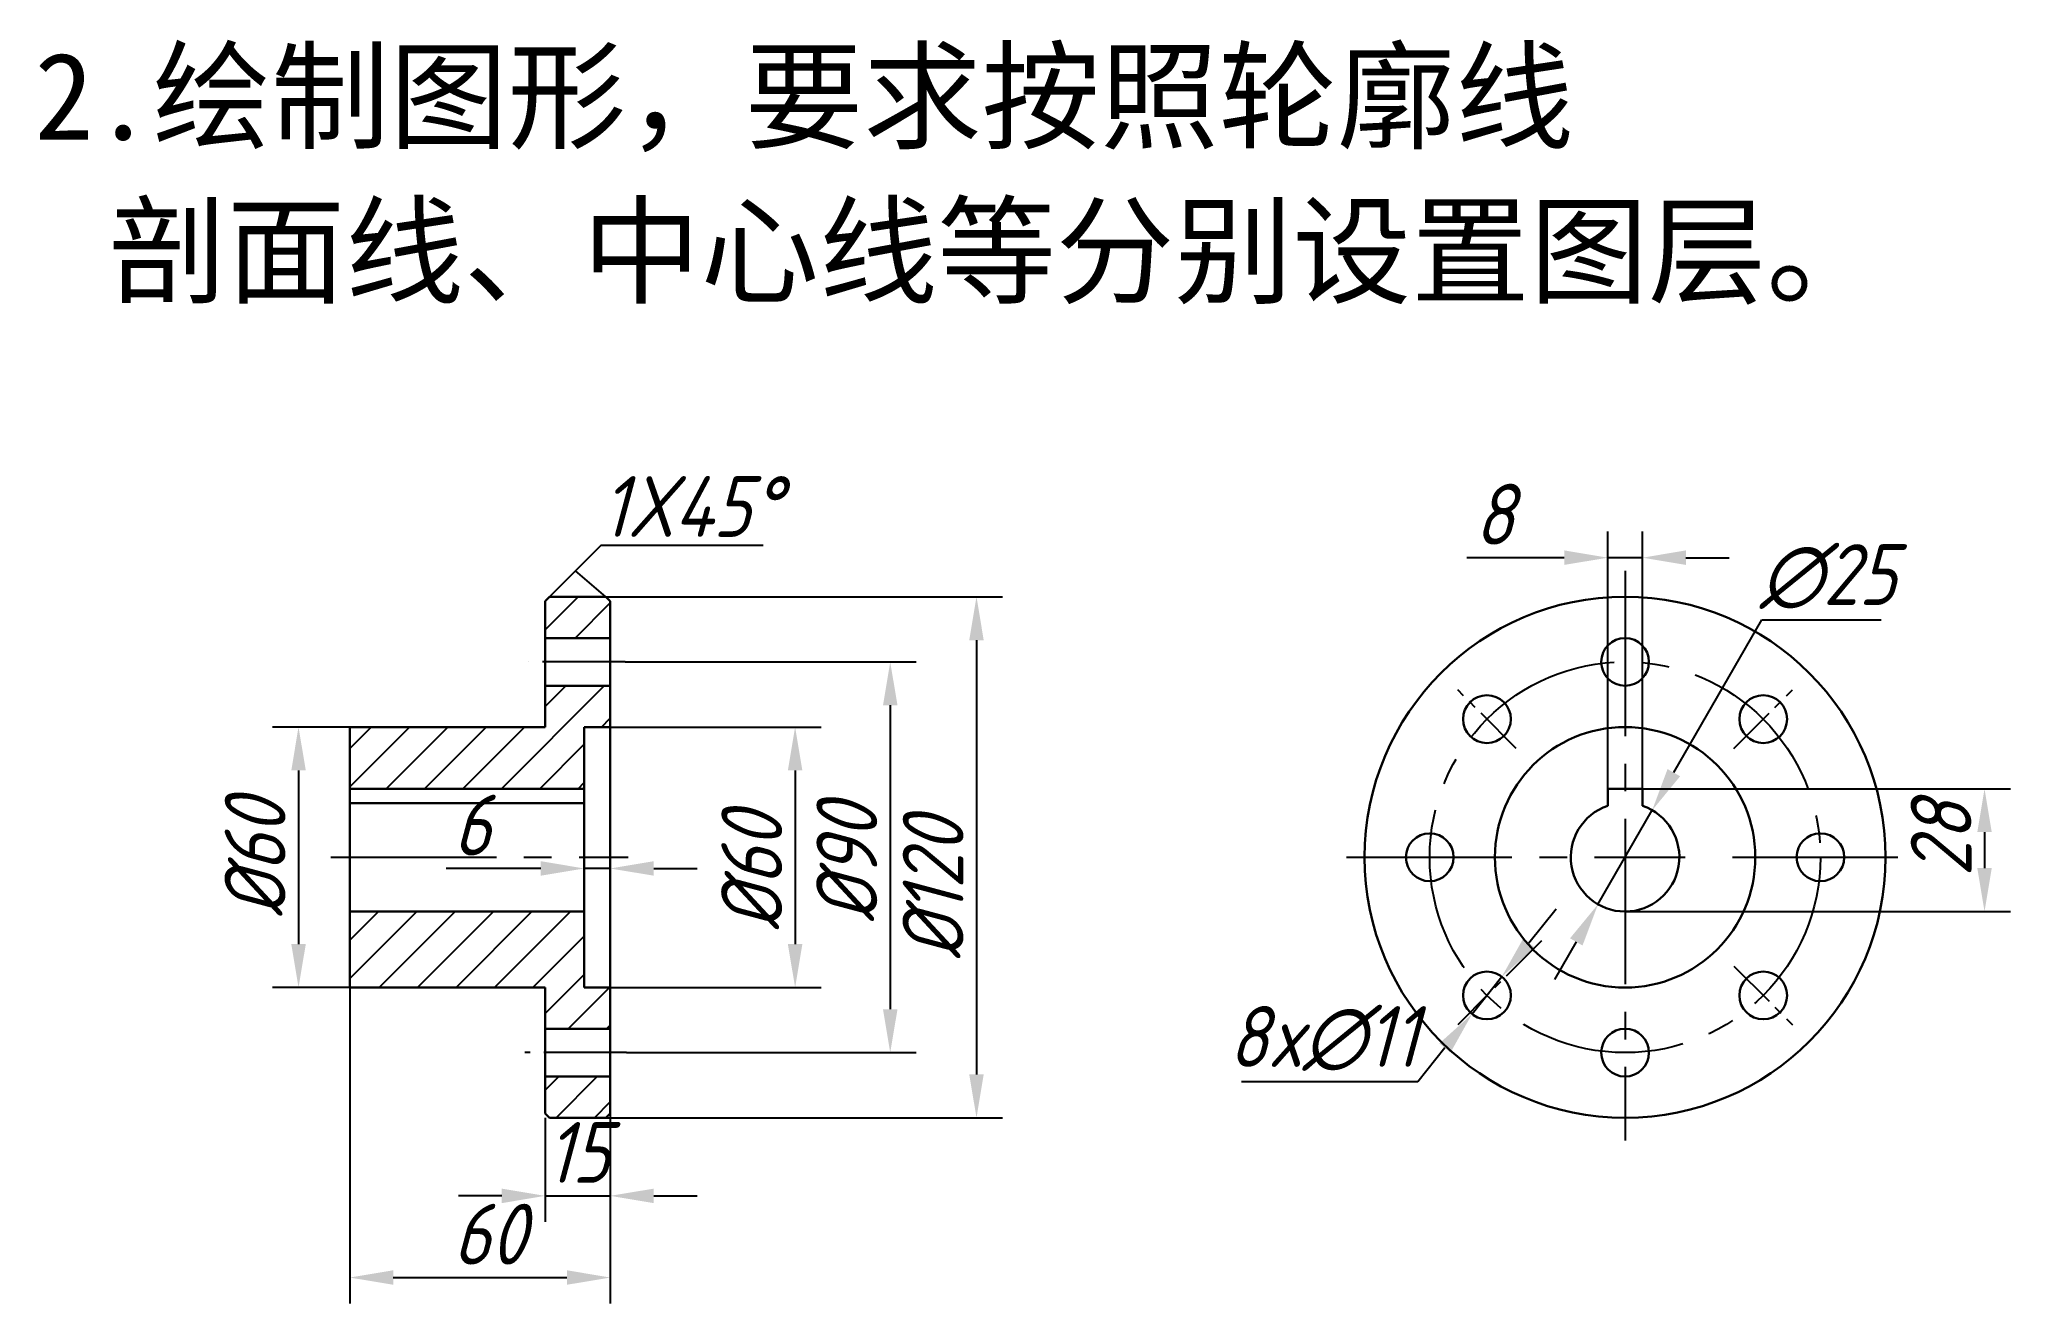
# Model space of a CAD drawing. Header units: millimetres. Extents: x 230 to 457, y 157 to 303.
import ezdxf

# ---------------------------------------------------------------- set-up
doc = ezdxf.new("R2010")
doc.units = ezdxf.units.MM
doc.linetypes.add('CENTER2', pattern=[28.575, 19.05, -3.175, 3.175, -3.175])
for name, color, linetype in [('center', 1, 'CENTER2'), ('dim', 5, 'Continuous'), ('hatch', 5, 'Continuous')]:
    doc.layers.add(name, color=color, linetype=linetype)
doc.layers.add('part', color=7, linetype='Continuous', lineweight=30)
doc.styles.add('gb', font='gbeitc.shx', dxfattribs={"bigfont": 'gbcbig.shx'})
doc.styles.add('宋体', font='SimSun.ttf')
doc.dimstyles.new('习题', dxfattribs={"dimtxt": 7, "dimasz": 5, "dimexe": 3, "dimexo": 0, "dimgap": 1.5, "dimtad": 1, "dimdec": 0, "dimlfac": 2, "dimdsep": 46, "dimtxsty": 'gb', "dimcen": 2.5, "dimadec": 0, "dimazin": 0, "dimtfac": 1, "dimtdec": 0, "dimtmove": 0, "dimatfit": 3, "dimfxl": 0, "dimarcsym": 0})
doc.dimstyles.new('习题$3', dxfattribs={"dimtxt": 7, "dimasz": 5, "dimexe": 3, "dimexo": 0, "dimgap": 1.5, "dimtad": 1, "dimtih": 1, "dimtoh": 1, "dimdec": 0, "dimlfac": 2, "dimdsep": 46, "dimtxsty": 'gb', "dimcen": 2.5, "dimadec": 0, "dimazin": 0, "dimtfac": 1, "dimtdec": 0, "dimtmove": 0, "dimatfit": 2, "dimfxl": 0, "dimarcsym": 0})

# ---------------------------------------------------------------- blocks, each defined once
blk = doc.blocks.new('*D1')
at = {"layer": 'Defpoints', "color": 0}
for p in [(297.51, 231.1), (297.66, 186.1), (328.03, 186.1)]:
    blk.add_point(p, dxfattribs=at)
at = {"layer": 'dim', "color": 0, "lineweight": -2}
for p, q in [((297.51, 231.1), (331.03, 231.1)), ((328.03, 226.1), (328.03, 191.1)), ((297.66, 186.1), (331.03, 186.1))]:
    blk.add_line(p, q, dxfattribs=at)
at = {"layer": 'dim', "color": 0}
for points in [[(327.2, 226.1), (328.87, 226.1), (328.03, 231.1)], [(327.2, 191.1), (328.87, 191.1), (328.03, 186.1)]]:
    blk.add_solid(points, dxfattribs=at)
at = {"layer": 'dim', "color": 0, "insert": (323.03, 207.93), "char_height": 7, "attachment_point": 5, "rotation": 90, "style": 'gb'}
blk.add_mtext('%%c90', dxfattribs=at)
blk = doc.blocks.new('*D2')
at = {"layer": 'Defpoints', "color": 0}
for p in [(295.29, 238.6), (295.29, 178.6), (337.97, 178.6)]:
    blk.add_point(p, dxfattribs=at)
at = {"layer": 'dim', "color": 0, "lineweight": -2}
for p, q in [((295.29, 238.6), (340.97, 238.6)), ((337.97, 233.6), (337.97, 183.6)), ((295.29, 178.6), (340.97, 178.6))]:
    blk.add_line(p, q, dxfattribs=at)
at = {"layer": 'dim', "color": 0}
for points in [[(337.13, 233.6), (338.8, 233.6), (337.97, 238.6)], [(337.13, 183.6), (338.8, 183.6), (337.97, 178.6)]]:
    blk.add_solid(points, dxfattribs=at)
at = {"layer": 'dim', "color": 0, "insert": (332.97, 204.98), "char_height": 7, "attachment_point": 5, "rotation": 90, "style": 'gb'}
blk.add_mtext('%%c120', dxfattribs=at)
blk = doc.blocks.new('*D3')
at = {"layer": 'Defpoints', "color": 0}
for p in [(295.79, 207.31), (292.79, 193.6), (295.79, 193.6)]:
    blk.add_point(p, dxfattribs=at)
at = {"layer": 'dim', "color": 0, "lineweight": -2}
for p, q in [((292.79, 193.6), (292.79, 210.31)), ((295.79, 193.6), (295.79, 210.31)), ((287.79, 207.31), (276.88, 207.31)), ((295.79, 207.31), (292.79, 207.31)), ((300.79, 207.31), (305.79, 207.31))]:
    blk.add_line(p, q, dxfattribs=at)
at = {"layer": 'dim', "color": 0}
for points in [[(287.79, 208.15), (287.79, 206.48), (292.79, 207.31)], [(300.79, 208.15), (300.79, 206.48), (295.79, 207.31)]]:
    blk.add_solid(points, dxfattribs=at)
at = {"layer": 'dim', "color": 0, "insert": (279.83, 212.31), "char_height": 7, "attachment_point": 5, "style": 'gb'}
blk.add_mtext('6', dxfattribs=at)
blk = doc.blocks.new('*D4')
at = {"layer": 'Defpoints', "color": 0}
for p in [(265.79, 193.6), (295.79, 179.1), (295.79, 160.2)]:
    blk.add_point(p, dxfattribs=at)
at = {"layer": 'dim', "color": 0, "lineweight": -2}
for p, q in [((265.79, 193.6), (265.79, 157.2)), ((295.79, 179.1), (295.79, 157.2)), ((270.79, 160.2), (290.79, 160.2))]:
    blk.add_line(p, q, dxfattribs=at)
at = {"layer": 'dim', "color": 0}
for points in [[(270.79, 161.04), (270.79, 159.37), (265.79, 160.2)], [(290.79, 161.04), (290.79, 159.37), (295.79, 160.2)]]:
    blk.add_solid(points, dxfattribs=at)
at = {"layer": 'dim', "color": 0, "insert": (281.83, 165.2), "char_height": 7, "attachment_point": 5, "style": 'gb'}
blk.add_mtext('60', dxfattribs=at)
blk = doc.blocks.new('*D5')
at = {"layer": 'Defpoints', "color": 0}
for p in [(288.29, 178.6), (295.79, 177.95), (295.79, 169.61)]:
    blk.add_point(p, dxfattribs=at)
at = {"layer": 'dim', "color": 0, "lineweight": -2}
for p, q in [((288.29, 178.6), (288.29, 166.61)), ((295.79, 177.95), (295.79, 166.61)), ((283.29, 169.61), (278.29, 169.61)), ((288.29, 169.61), (295.79, 169.61)), ((300.79, 169.61), (305.79, 169.61))]:
    blk.add_line(p, q, dxfattribs=at)
at = {"layer": 'dim', "color": 0}
for points in [[(283.29, 170.44), (283.29, 168.77), (288.29, 169.61)], [(300.79, 170.44), (300.79, 168.77), (295.79, 169.61)]]:
    blk.add_solid(points, dxfattribs=at)
at = {"layer": 'dim', "color": 0, "insert": (292.04, 174.61), "char_height": 7, "attachment_point": 5, "style": 'gb'}
blk.add_mtext('15', dxfattribs=at)
blk = doc.blocks.new('*D6')
at = {"layer": 'Defpoints', "color": 0}
for p in [(265.79, 223.6), (259.88, 193.6), (265.79, 193.6)]:
    blk.add_point(p, dxfattribs=at)
at = {"layer": 'dim', "color": 0, "lineweight": -2}
for p, q in [((265.79, 223.6), (256.88, 223.6)), ((259.88, 218.6), (259.88, 198.6)), ((265.79, 193.6), (256.88, 193.6))]:
    blk.add_line(p, q, dxfattribs=at)
at = {"layer": 'dim', "color": 0}
for points in [[(259.05, 218.6), (260.72, 218.6), (259.88, 223.6)], [(259.05, 198.6), (260.72, 198.6), (259.88, 193.6)]]:
    blk.add_solid(points, dxfattribs=at)
at = {"layer": 'dim', "color": 0, "insert": (254.88, 208.5), "char_height": 7, "attachment_point": 5, "rotation": 90, "style": 'gb'}
blk.add_mtext('%%c60', dxfattribs=at)
blk = doc.blocks.new('*D7')
at = {"layer": 'Defpoints', "color": 0}
for p in [(414.67, 216.5), (412.67, 202.35), (454.07, 202.35)]:
    blk.add_point(p, dxfattribs=at)
at = {"layer": 'dim', "color": 0, "lineweight": -2}
for p, q in [((414.67, 216.5), (457.07, 216.5)), ((454.07, 211.5), (454.07, 207.35)), ((412.67, 202.35), (457.07, 202.35))]:
    blk.add_line(p, q, dxfattribs=at)
at = {"layer": 'dim', "color": 0}
for points in [[(453.24, 211.5), (454.9, 211.5), (454.07, 216.5)], [(453.24, 207.35), (454.9, 207.35), (454.07, 202.35)]]:
    blk.add_solid(points, dxfattribs=at)
at = {"layer": 'dim', "color": 0, "insert": (449.07, 210.67), "char_height": 7, "attachment_point": 5, "rotation": 90, "style": 'gb'}
blk.add_mtext('28', dxfattribs=at)
blk = doc.blocks.new('*D8')
at = {"layer": 'Defpoints', "color": 0}
for p in [(414.67, 243.1), (410.67, 216.5), (414.67, 216.5)]:
    blk.add_point(p, dxfattribs=at)
at = {"layer": 'dim', "color": 0, "lineweight": -2}
for p, q in [((410.67, 216.5), (410.67, 246.1)), ((414.67, 216.5), (414.67, 246.1)), ((405.67, 243.1), (394.46, 243.1)), ((414.67, 243.1), (410.67, 243.1)), ((419.67, 243.1), (424.67, 243.1))]:
    blk.add_line(p, q, dxfattribs=at)
at = {"layer": 'dim', "color": 0}
for points in [[(405.67, 243.94), (405.67, 242.27), (410.67, 243.1)], [(419.67, 243.94), (419.67, 242.27), (414.67, 243.1)]]:
    blk.add_solid(points, dxfattribs=at)
at = {"layer": 'dim', "color": 0, "insert": (397.56, 248.1), "char_height": 7, "attachment_point": 5, "style": 'gb'}
blk.add_mtext('8', dxfattribs=at)
blk = doc.blocks.new('*D9')
at = {"layer": 'Defpoints', "color": 0}
for p in [(415.79, 214.01), (409.55, 203.18)]:
    blk.add_point(p, dxfattribs=at)
at = {"layer": 'dim', "color": 0, "lineweight": -2}
for p, q in [((418.29, 218.35), (428.42, 235.93)), ((428.42, 235.93), (442.17, 235.93)), ((409.55, 203.18), (415.79, 214.01)), ((407.05, 198.85), (404.55, 194.52))]:
    blk.add_line(p, q, dxfattribs=at)
at = {"layer": 'dim', "color": 0}
for points in [[(417.56, 218.76), (419.01, 217.93), (415.79, 214.01)], [(406.33, 199.27), (407.77, 198.44), (409.55, 203.18)]]:
    blk.add_solid(points, dxfattribs=at)
at = {"layer": 'dim', "color": 0, "insert": (436.05, 240.93), "char_height": 7, "attachment_point": 5, "style": 'gb'}
blk.add_mtext('∅25', dxfattribs=at)
blk = doc.blocks.new('*D10')
at = {"layer": 'Defpoints', "color": 0}
for p in [(398.47, 194.84), (395.04, 190.54)]:
    blk.add_point(p, dxfattribs=at)
at = {"layer": 'dim', "color": 0, "lineweight": -2}
for p, q in [((401.6, 198.74), (404.72, 202.65)), ((398.47, 194.84), (395.04, 190.54)), ((391.92, 186.64), (388.79, 182.73)), ((388.79, 182.73), (368.48, 182.73))]:
    blk.add_line(p, q, dxfattribs=at)
at = {"layer": 'dim', "color": 0}
for points in [[(400.95, 199.26), (402.25, 198.22), (398.47, 194.84)], [(391.27, 187.16), (392.57, 186.12), (395.04, 190.54)]]:
    blk.add_solid(points, dxfattribs=at)
at = {"layer": 'dim', "color": 0, "insert": (377.89, 187.73), "char_height": 7, "attachment_point": 5, "style": 'gb'}
blk.add_mtext('8x∅11', dxfattribs=at)
blk = doc.blocks.new('*D11')
at = {"layer": 'Defpoints', "color": 0}
for p in [(295.79, 223.6), (295.79, 193.6), (317.08, 193.6)]:
    blk.add_point(p, dxfattribs=at)
at = {"layer": 'dim', "color": 0, "lineweight": -2}
for p, q in [((295.79, 223.6), (320.08, 223.6)), ((317.08, 218.6), (317.08, 198.6)), ((295.79, 193.6), (320.08, 193.6))]:
    blk.add_line(p, q, dxfattribs=at)
at = {"layer": 'dim', "color": 0}
for points in [[(316.24, 218.6), (317.91, 218.6), (317.08, 223.6)], [(316.24, 198.6), (317.91, 198.6), (317.08, 193.6)]]:
    blk.add_solid(points, dxfattribs=at)
at = {"layer": 'dim', "color": 0, "insert": (312.08, 206.94), "char_height": 7, "attachment_point": 5, "rotation": 90, "style": 'gb'}
blk.add_mtext('%%c60', dxfattribs=at)

msp = doc.modelspace()

# ---------------------------------------------------------------- hatches: boundary and pattern name
at = {"layer": 'hatch'}
h = msp.add_hatch(dxfattribs=at)
h.set_pattern_fill('ANSI31', color=256, scale=25, style=0)
h.set_pattern_definition([(45, (240.016, 120.2388), (-2.20971, 2.20971), [])])
h.paths.add_polyline_path([(288.79, 238.6), (288.29, 238.1), (288.29, 233.85), (295.79, 233.85), (295.79, 238.1), (295.29, 238.6)])
h.paths.add_polyline_path([(292.79, 223.6), (295.79, 223.6), (295.79, 228.35), (288.29, 228.35), (288.29, 223.6), (265.79, 223.6), (265.79, 216.5), (292.79, 216.5)])
h.paths.add_polyline_path([(265.79, 202.35), (265.79, 193.6), (288.29, 193.6), (288.29, 188.85), (295.79, 188.85), (295.79, 193.6), (292.79, 193.6), (292.79, 202.35)])
h.paths.add_polyline_path([(295.29, 178.6), (295.79, 179.1), (295.79, 183.35), (288.29, 183.35), (288.29, 179.1), (288.79, 178.6)])

# ---------------------------------------------------------------- linework, layer by layer
at = {"layer": 'center'}
for p, q in [((412.67, 241.6), (412.67, 175.98)), ((263.62, 208.6), (297.84, 208.6)), ((380.59, 208.6), (419.58, 208.6)), ((425.05, 208.6), (444.46, 208.6))]:
    msp.add_line(p, q, dxfattribs=at)
at = {"layer": 'center', "ltscale": 0.5}
for p, q in [((297.51, 231.1), (286.39, 231.1)), ((297.66, 186.1), (285.93, 186.1))]:
    msp.add_line(p, q, dxfattribs=at)
at = {"layer": 'center', "ltscale": 0.3}
for p, q in [((400.12, 221.14), (393.39, 227.88)), ((425.21, 221.14), (431.95, 227.88)), ((403.03, 198.96), (393.39, 189.32)), ((425.21, 196.05), (431.95, 189.32))]:
    msp.add_line(p, q, dxfattribs=at)
at = {"layer": 'center'}
msp.add_circle((412.67, 208.6), 22.5, dxfattribs=at)
at = {"layer": 'dim'}
for points in [[(288.79, 238.6), (294.75, 244.55), (313.41, 244.55)], [(295.29, 238.6), (291.77, 241.58)]]:
    msp.add_lwpolyline(points, dxfattribs=at)
at = {"layer": 'part'}
for p, q in [((288.29, 238.1), (288.79, 238.6)), ((295.29, 238.6), (288.79, 238.6)), ((295.29, 238.6), (295.79, 238.1)), ((288.29, 238.1), (288.29, 223.6)), ((295.79, 238.1), (295.79, 193.6)), ((295.79, 233.85), (288.29, 233.85)), ((295.79, 228.35), (288.29, 228.35)), ((288.29, 223.6), (265.79, 223.6)), ((265.79, 223.6), (265.79, 193.6)), ((292.79, 223.6), (295.79, 223.6)), ((292.79, 223.6), (292.79, 193.6)), ((292.79, 216.5), (265.79, 216.5)), ((410.67, 216.5), (410.67, 214.52)), ((410.67, 216.5), (414.67, 216.5)), ((414.67, 216.5), (414.67, 214.52)), ((292.79, 214.85), (265.79, 214.85)), ((292.79, 202.35), (265.79, 202.35)), ((288.29, 193.6), (265.79, 193.6)), ((288.29, 193.6), (288.29, 179.1)), ((292.79, 193.6), (295.79, 193.6)), ((295.79, 193.6), (295.79, 179.1)), ((295.79, 188.85), (288.29, 188.85)), ((295.79, 183.35), (288.29, 183.35)), ((288.29, 179.1), (288.79, 178.6)), ((295.29, 178.6), (288.79, 178.6)), ((295.29, 178.6), (295.79, 179.1))]:
    msp.add_line(p, q, dxfattribs=at)
for centre, radius in [((412.67, 208.6), 30), ((412.67, 231.1), 2.75), ((396.76, 224.51), 2.75), ((428.58, 224.51), 2.75), ((412.67, 208.6), 15), ((390.17, 208.6), 2.75), ((435.17, 208.6), 2.75), ((396.76, 192.69), 2.75), ((428.58, 192.69), 2.75), ((412.67, 186.1), 2.75)]:
    msp.add_circle(centre, radius, dxfattribs=at)
msp.add_arc((412.67, 208.6), 6.25, 108.6629, 71.3371, dxfattribs=at)

# ---------------------------------------------------------------- texts
at = {"style": '宋体'}
for s, p in [('2.绘制图形，要求按照轮廓线', (229.47, 291.25)), ('剖面线、中心线等分别设置图层。', (237.99, 273.43))]:
    msp.add_text(s, height=10, dxfattribs=at).set_placement(p)
at = {"layer": 'dim', "style": 'gb'}
msp.add_text('1X45%%d', height=7, dxfattribs=at).set_placement((294.75, 245.5))

# ---------------------------------------------------------------- dimensions: what is measured, and where the dimension line sits
at = {"layer": 'dim'}
for base, p1, p2, picture, middle in [((414.67, 243.1), (410.67, 216.5), (414.67, 216.5), '*D8', (397.56, 243.1)), ((295.79, 207.31), (292.79, 193.6), (295.79, 193.6), '*D3', (279.83, 207.31)), ((295.79, 160.2), (265.79, 193.6), (295.79, 179.1), '*D4', (281.83, 160.2)), ((295.79, 169.61), (288.29, 178.6), (295.79, 177.95), '*D5', (292.04, 169.61))]:
    dim = msp.add_linear_dim(base=base, p1=p1, p2=p2, dimstyle='习题', dxfattribs=at)
    dim.commit()
    dim.dimension.update_dxf_attribs({"geometry": picture, "text_midpoint": middle, "dimtype": 160})
dim = msp.add_diameter_dim_2p(p1=(409.55, 203.18), p2=(415.79, 214.01), dimstyle='习题$3', dxfattribs=at)
dim.commit()
dim.dimension.update_dxf_attribs({"geometry": '*D9', "text_midpoint": (436.05, 235.93), "dimtype": 163})
for base, p1, p2, text, picture, middle in [((337.97, 178.6), (295.29, 238.6), (295.29, 178.6), '%%c<>', '*D2', (337.97, 204.98)), ((328.03, 186.1), (297.51, 231.1), (297.66, 186.1), '%%c<>', '*D1', (328.03, 207.93)), ((259.88, 193.6), (265.79, 223.6), (265.79, 193.6), '%%c60', '*D6', (259.88, 208.5)), ((317.08, 193.6), (295.79, 223.6), (295.79, 193.6), '%%c60', '*D11', (317.08, 206.94))]:
    dim = msp.add_linear_dim(base=base, p1=p1, p2=p2, angle=90, text=text, dimstyle='习题', dxfattribs=at)
    dim.commit()
    dim.dimension.update_dxf_attribs({"geometry": picture, "text_midpoint": middle, "dimtype": 160})
dim = msp.add_linear_dim(base=(454.07, 202.35), p1=(414.67, 216.5), p2=(412.67, 202.35), angle=90, dimstyle='习题', dxfattribs=at)
dim.commit()
dim.dimension.update_dxf_attribs({"geometry": '*D7', "text_midpoint": (454.07, 210.67), "dimtype": 160})
dim = msp.add_diameter_dim_2p(p1=(398.47, 194.84), p2=(395.04, 190.54), text='8x<>', dimstyle='习题$3', dxfattribs=at)
dim.commit()
dim.dimension.update_dxf_attribs({"geometry": '*D10', "text_midpoint": (377.89, 182.73), "dimtype": 163})

doc.saveas('drawing.dxf')
